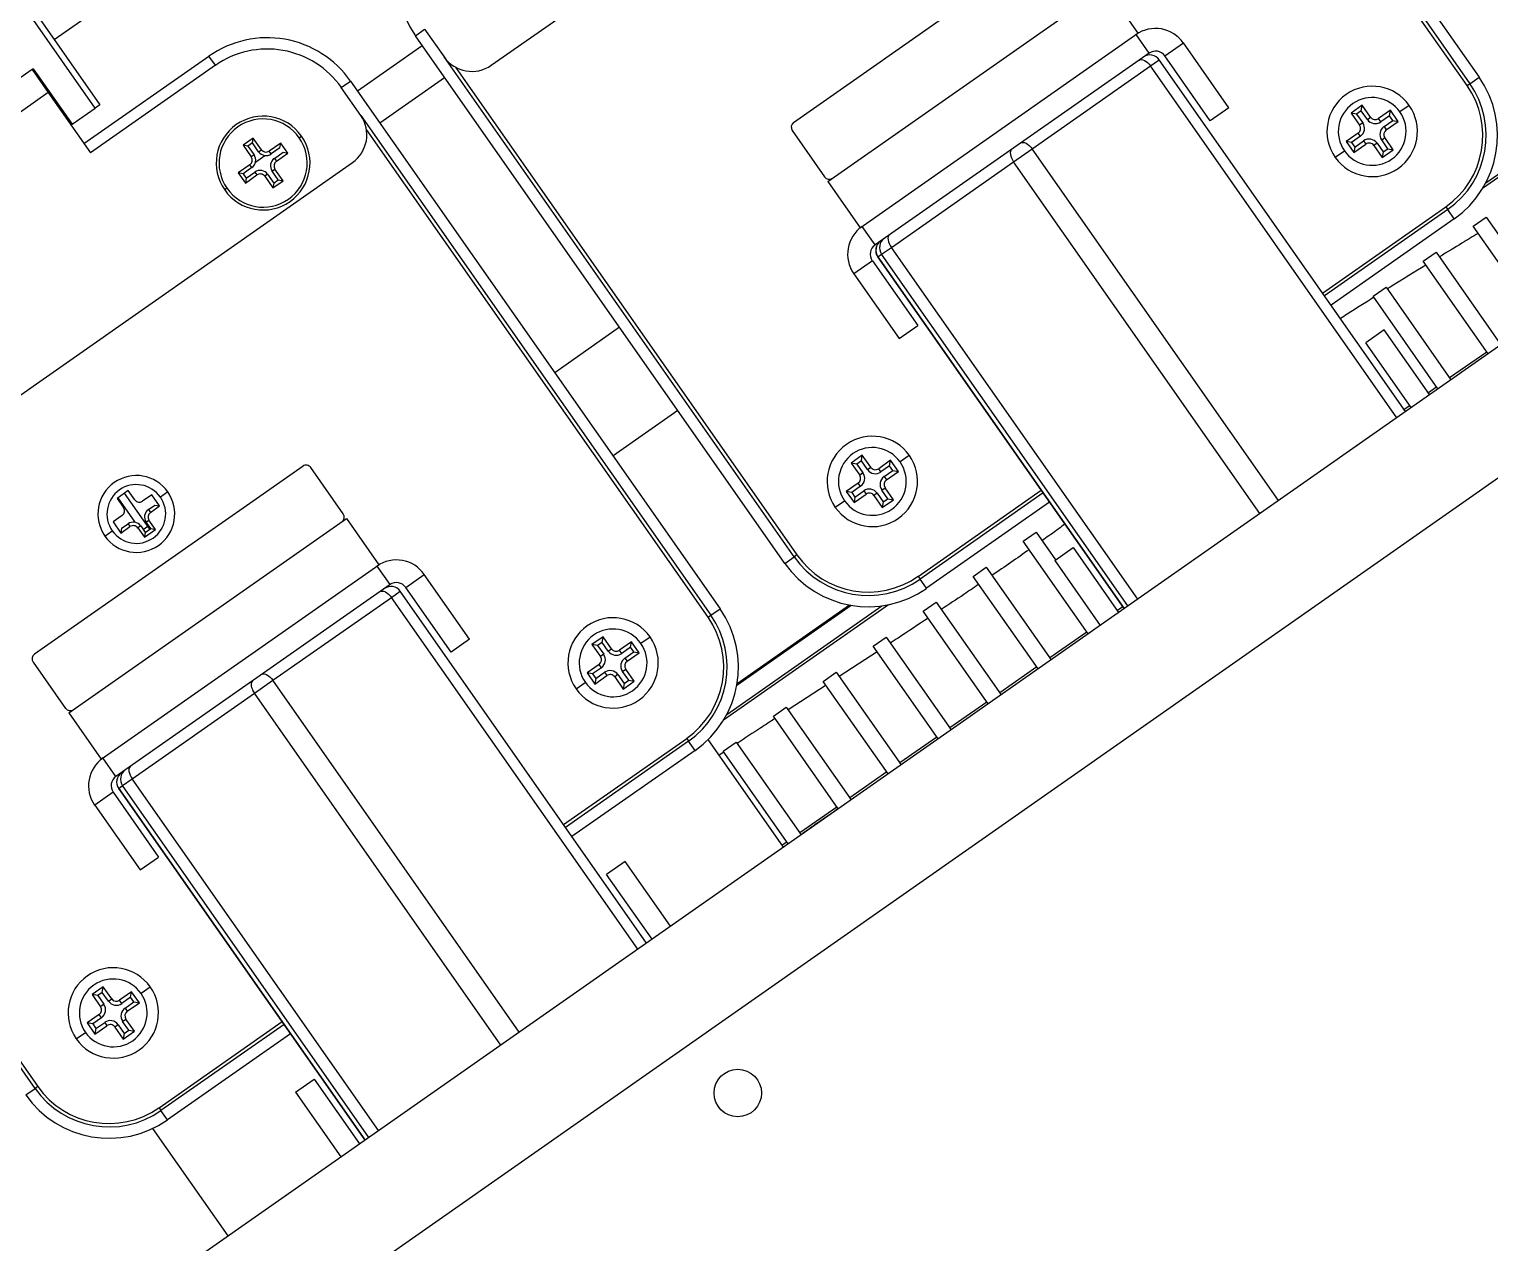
# Model space of a CAD drawing. Header units: millimetres. Extents: x 152904052 to 153933663, y 538271515 to 539240469.
# Drawn here: x 153347489.8 to 153347619, y 538942916.4 to 538943023.8 of the extents above; entities that cross this region are included whole.
import ezdxf

# ---------------------------------------------------------------- set-up
doc = ezdxf.new("R2010")
doc.units = ezdxf.units.MM
doc.layers.add('POWR', color=5, linetype='Continuous')

msp = doc.modelspace()

# ---------------------------------------------------------------- linework, layer by layer
at = {"layer": 'POWR', "color": 7}
for p, q in [((153347585.4, 538943066.23), (153347618.09, 538943019.54)), ((153347586.3, 538943063.2), (153347617.27, 538943018.96)), ((153347617.03, 538943018.79), (153347586.81, 538943061.95)), ((153347530.68, 538943020.59), (153347585.56, 538943059.02)), ((153347492, 538943022.87), (153347529.49, 538943049.11)), ((153347383.17, 538942818.42), (153347694.89, 538943036.69)), ((153347678.14, 538943036.56), (153347456.97, 538942881.69)), ((153347581.19, 538943032.15), (153347557.43, 538943015.51)), ((153347560.46, 538943010.31), (153347585.04, 538943027.52)), ((153347585.04, 538943027.52), (153347587.9, 538943023.42)), ((153347495.63, 538943016.8), (153347489.73, 538943025.24)), ((153347490.14, 538943025.53), (153347496.04, 538943017.09)), ((153347523.96, 538943023.21), (153347524.78, 538943023.78)), ((153347556.66, 538942976.52), (153347523.96, 538943023.21)), ((153347524.78, 538943023.78), (153347526.5, 538943021.33)), ((153347563.33, 538943006.22), (153347587.9, 538943023.42)), ((153347588.89, 538943021.67), (153347587.74, 538943023.31)), ((153347518.83, 538943018.34), (153347524.57, 538943022.35)), ((153347590.28, 538943021.43), (153347591.92, 538943022.57)), ((153347595.93, 538943016.84), (153347591.92, 538943022.57)), ((153347494.64, 538943013.66), (153347505.7, 538943021.41)), ((153347506.27, 538943020.59), (153347495.21, 538943012.84)), ((153347506.27, 538943020.59), (153347505.7, 538943021.41)), ((153347557.48, 538942977.09), (153347526.5, 538943021.33)), ((153347588.89, 538943021.67), (153347564.64, 538943004.69)), ((153347578.53, 538943013.2), (153347589.01, 538943020.54)), ((153347589.01, 538943020.54), (153347589.79, 538943021.08)), ((153347610.81, 538942989.41), (153347589.01, 538943020.54)), ((153347611.59, 538942989.96), (153347589.79, 538943021.08)), ((153347594.3, 538943015.69), (153347590.28, 538943021.43)), ((153347490.05, 538943020.22), (153347483.49, 538943015.63)), ((153347490.15, 538943020.28), (153347490.05, 538943020.22)), ((153347490.05, 538943020.22), (153347491.48, 538943018.17)), ((153347490.15, 538943020.28), (153347493.59, 538943015.37)), ((153347490.32, 538943020.04), (153347490.22, 538943019.97)), ((153347490.38, 538943019.95), (153347490.32, 538943019.83)), ((153347517.41, 538943018.62), (153347518.23, 538943019.2)), ((153347518.23, 538943019.2), (153347550.92, 538942972.5)), ((153347520.81, 538943015.51), (153347526.54, 538943019.52)), ((153347527.5, 538943020.43), (153347557.72, 538942977.26)), ((153347617.27, 538943018.96), (153347618.09, 538943019.54)), ((153347632.99, 538943019.89), (153347618.4, 538943009.68)), ((153347618.69, 538943010.19), (153347632.41, 538943019.8)), ((153347491.48, 538943018.17), (153347484.93, 538943013.58)), ((153347491.48, 538943018.17), (153347495.21, 538943012.84)), ((153347519.13, 538943016.16), (153347517.41, 538943018.62)), ((153347617.03, 538943018.79), (153347617.27, 538943018.96)), ((153347493.59, 538943015.37), (153347495.63, 538943016.8)), ((153347496.04, 538943017.09), (153347495.63, 538943016.8)), ((153347595.93, 538943016.84), (153347594.3, 538943015.69)), ((153347607.75, 538943017.05), (153347606.76, 538943016.37)), ((153347607.66, 538943016.56), (153347607.25, 538943016.28)), ((153347607.66, 538943016.56), (153347607.75, 538943017.05)), ((153347608.21, 538943015.79), (153347607.66, 538943016.56)), ((153347608.49, 538943015.99), (153347607.75, 538943017.05)), ((153347610.25, 538943016.61), (153347609.19, 538943015.87)), ((153347610.17, 538943016.12), (153347610.25, 538943016.61)), ((153347610.94, 538943015.63), (153347610.25, 538943016.61)), ((153347611.91, 538943017.04), (153347611.09, 538943016.46)), ((153347493.59, 538943015.37), (153347493.49, 538943015.3)), ((153347519.13, 538943016.16), (153347550.1, 538942971.93)), ((153347606.76, 538943016.37), (153347607.51, 538943015.3)), ((153347607.25, 538943016.28), (153347606.76, 538943016.37)), ((153347607.25, 538943016.28), (153347607.8, 538943015.5)), ((153347607.8, 538943015.5), (153347607.51, 538943015.3)), ((153347608.21, 538943015.79), (153347608.49, 538943015.99)), ((153347609.39, 538943015.58), (153347609.19, 538943015.87)), ((153347610.17, 538943016.12), (153347609.39, 538943015.58)), ((153347609.68, 538943015.17), (153347610.45, 538943015.72)), ((153347609.88, 538943014.88), (153347610.94, 538943015.63)), ((153347610.45, 538943015.72), (153347610.17, 538943016.12)), ((153347610.45, 538943015.72), (153347610.94, 538943015.63)), ((153347509.62, 538943014.14), (153347508.72, 538943013.51)), ((153347509.54, 538943013.72), (153347509.62, 538943014.14)), ((153347510.34, 538943013.12), (153347509.62, 538943014.14)), ((153347513.68, 538943014.18), (153347513.89, 538943014.32)), ((153347549.86, 538942971.76), (153347519.64, 538943014.92)), ((153347557.31, 538943014.82), (153347560.18, 538943010.72)), ((153347607.39, 538943014.6), (153347606.32, 538943013.86)), ((153347607.59, 538943014.32), (153347606.81, 538943013.77)), ((153347607.59, 538943014.32), (153347607.39, 538943014.6)), ((153347609.47, 538943013.99), (153347609.75, 538943014.19)), ((153347610.01, 538943013.21), (153347609.47, 538943013.99)), ((153347609.68, 538943015.17), (153347609.88, 538943014.88)), ((153347610.5, 538943013.12), (153347609.75, 538943014.19)), ((153347508.72, 538943013.51), (153347509.44, 538943012.49)), ((153347509.15, 538943013.44), (153347508.72, 538943013.51)), ((153347509.54, 538943013.72), (153347509.15, 538943013.44)), ((153347509.15, 538943013.44), (153347509.69, 538943012.67)), ((153347510.09, 538943012.94), (153347509.54, 538943013.72)), ((153347510.09, 538943012.94), (153347510.34, 538943013.12)), ((153347512.06, 538943013.71), (153347511.03, 538943013)), ((153347511.21, 538943012.75), (153347511.03, 538943013)), ((153347511.98, 538943013.29), (153347511.21, 538943012.75)), ((153347511.49, 538943012.35), (153347512.26, 538943012.89)), ((153347511.66, 538943012.1), (153347512.69, 538943012.81)), ((153347511.98, 538943013.29), (153347512.06, 538943013.71)), ((153347512.03, 538943013.58), (153347512.11, 538943013.63)), ((153347512.69, 538943012.81), (153347512.06, 538943013.71)), ((153347512.26, 538943012.89), (153347512.69, 538943012.81)), ((153347576.9, 538943012.05), (153347578.53, 538943013.2)), ((153347600.33, 538942982.07), (153347578.53, 538943013.2)), ((153347605.36, 538943012.45), (153347606.17, 538943013.02)), ((153347606.32, 538943013.86), (153347607.01, 538943012.88)), ((153347606.81, 538943013.77), (153347606.32, 538943013.86)), ((153347606.81, 538943013.77), (153347607.1, 538943013.36)), ((153347607.01, 538943012.88), (153347608.08, 538943013.62)), ((153347607.1, 538943013.36), (153347607.01, 538943012.88)), ((153347607.1, 538943013.36), (153347607.87, 538943013.91)), ((153347607.87, 538943013.91), (153347608.08, 538943013.62)), ((153347609.06, 538943013.7), (153347608.77, 538943013.5)), ((153347608.77, 538943013.5), (153347609.52, 538943012.43)), ((153347609.06, 538943013.7), (153347609.6, 538943012.92)), ((153347609.52, 538943012.43), (153347610.5, 538943013.12)), ((153347609.6, 538943012.92), (153347609.52, 538943012.43)), ((153347609.6, 538943012.92), (153347610.01, 538943013.21)), ((153347610.01, 538943013.21), (153347610.5, 538943013.12)), ((153347463.51, 538942973.56), (153347518.39, 538943011.99)), ((153347509.31, 538943011.79), (153347508.29, 538943011.08)), ((153347509.49, 538943011.54), (153347508.72, 538943011)), ((153347509.49, 538943011.54), (153347509.31, 538943011.79)), ((153347509.69, 538943012.67), (153347509.44, 538943012.49)), ((153347509.81, 538943012.02), (153347510.65, 538943012.61)), ((153347511.29, 538943011.22), (153347511.54, 538943011.4)), ((153347511.49, 538943012.35), (153347511.66, 538943012.1)), ((153347512.26, 538943010.38), (153347511.54, 538943011.4)), ((153347566.08, 538943004.48), (153347576.9, 538943012.05)), ((153347598.69, 538942980.93), (153347576.9, 538943012.05)), ((153347508.29, 538943011.08), (153347508.92, 538943010.17)), ((153347508.72, 538943011), (153347508.29, 538943011.08)), ((153347508.72, 538943011), (153347509, 538943010.6)), ((153347508.92, 538943010.17), (153347509.94, 538943010.89)), ((153347509, 538943010.6), (153347508.92, 538943010.17)), ((153347509, 538943010.6), (153347509.77, 538943011.14)), ((153347509.77, 538943011.14), (153347509.94, 538943010.89)), ((153347510.89, 538943010.95), (153347510.64, 538943010.77)), ((153347510.64, 538943010.77), (153347511.36, 538943009.75)), ((153347510.89, 538943010.95), (153347511.43, 538943010.17)), ((153347511.83, 538943010.45), (153347511.29, 538943011.22)), ((153347511.36, 538943009.75), (153347512.26, 538943010.38)), ((153347511.43, 538943010.17), (153347511.36, 538943009.75)), ((153347511.43, 538943010.17), (153347511.83, 538943010.45)), ((153347511.83, 538943010.45), (153347512.26, 538943010.38)), ((153347560.46, 538943010.31), (153347563.33, 538943006.22)), ((153347507.29, 538943009.71), (153347507.09, 538943009.56)), ((153347604.24, 538943000.44), (153347615.14, 538943008.07)), ((153347615.31, 538943007.82), (153347604.42, 538943000.19)), ((153347615.14, 538943008.07), (153347615.31, 538943007.82)), ((153347615.88, 538943007), (153347615.31, 538943007.82)), ((153347564.64, 538943004.69), (153347563.49, 538943006.33)), ((153347615.88, 538943007), (153347604.99, 538942999.38)), ((153347617.56, 538943006.35), (153347618.71, 538943007.15)), ((153347623.3, 538942998.16), (153347617.56, 538943006.35)), ((153347618.71, 538943007.15), (153347624.45, 538942998.96)), ((153347564.89, 538943003.64), (153347565.22, 538943003.88)), ((153347564.89, 538943003.64), (153347586.68, 538942972.52)), ((153347586.68, 538942972.52), (153347564.89, 538943003.64)), ((153347564.89, 538943003.64), (153347564.89, 538943003.64)), ((153347565.22, 538943003.88), (153347566.08, 538943004.48)), ((153347587.02, 538942972.75), (153347565.22, 538943003.88)), ((153347587.88, 538942973.35), (153347566.08, 538943004.48)), ((153347613.14, 538943003.25), (153347614.29, 538943004.05)), ((153347614.29, 538943004.05), (153347620.02, 538942995.86)), ((153347564.4, 538943003.3), (153347562.76, 538943002.15)), ((153347564.4, 538943003.3), (153347568.41, 538942997.57)), ((153347618.88, 538942995.06), (153347613.14, 538943003.25)), ((153347562.76, 538943002.15), (153347566.77, 538942996.42)), ((153347608.72, 538943000.15), (153347609.86, 538943000.96)), ((153347614.45, 538942991.96), (153347608.72, 538943000.15)), ((153347609.86, 538943000.96), (153347615.6, 538942992.76)), ((153347542.03, 538942997.41), (153347536.3, 538942993.39)), ((153347566.77, 538942996.42), (153347568.41, 538942997.57)), ((153347609.7, 538942997.18), (153347608.06, 538942996.03)), ((153347613.71, 538942991.45), (153347609.7, 538942997.18)), ((153347612.08, 538942990.3), (153347608.06, 538942996.03)), ((153347618.76, 538942995.22), (153347615.48, 538942992.93)), ((153347614.34, 538942992.13), (153347613.6, 538942991.61)), ((153347547.19, 538942990.04), (153347541.46, 538942986.02)), ((153347611.96, 538942990.46), (153347611.47, 538942990.12)), ((153347563.51, 538942986.08), (153347562.53, 538942985.39)), ((153347563.43, 538942985.59), (153347563.02, 538942985.31)), ((153347563.43, 538942985.59), (153347563.51, 538942986.08)), ((153347563.97, 538942984.81), (153347563.43, 538942985.59)), ((153347564.26, 538942985.02), (153347563.51, 538942986.08)), ((153347566.02, 538942985.64), (153347564.96, 538942984.89)), ((153347565.93, 538942985.15), (153347566.02, 538942985.64)), ((153347566.71, 538942984.66), (153347566.02, 538942985.64)), ((153347567.67, 538942986.06), (153347566.86, 538942985.49)), ((153347514.02, 538942985.12), (153347490.26, 538942968.48)), ((153347517.58, 538942980.9), (153347514.71, 538942984.99)), ((153347563.02, 538942985.31), (153347562.53, 538942985.39)), ((153347562.53, 538942985.39), (153347563.28, 538942984.33)), ((153347563.02, 538942985.31), (153347563.56, 538942984.53)), ((153347563.56, 538942984.53), (153347563.28, 538942984.33)), ((153347563.97, 538942984.81), (153347564.26, 538942985.02)), ((153347565.16, 538942984.61), (153347564.96, 538942984.89)), ((153347565.93, 538942985.15), (153347565.16, 538942984.61)), ((153347565.44, 538942984.2), (153347566.22, 538942984.74)), ((153347565.64, 538942983.91), (153347566.71, 538942984.66)), ((153347566.22, 538942984.74), (153347565.93, 538942985.15)), ((153347566.22, 538942984.74), (153347566.71, 538942984.66)), ((153347498.56, 538942982.96), (153347497.57, 538942982.27)), ((153347499.13, 538942982.14), (153347498.56, 538942982.96)), ((153347563.15, 538942983.63), (153347562.09, 538942982.89)), ((153347563.35, 538942983.34), (153347562.58, 538942982.8)), ((153347563.35, 538942983.34), (153347563.15, 538942983.63)), ((153347565.23, 538942983.01), (153347565.52, 538942983.21)), ((153347565.78, 538942982.24), (153347565.23, 538942983.01)), ((153347565.44, 538942984.2), (153347565.64, 538942983.91)), ((153347566.27, 538942982.15), (153347565.52, 538942983.21)), ((153347568.45, 538942975.37), (153347579.34, 538942983)), ((153347497.57, 538942982.27), (153347498.15, 538942981.45)), ((153347499.18, 538942980.15), (153347497.66, 538942982.33)), ((153347500.46, 538942979.54), (153347498.23, 538942982.73)), ((153347500.65, 538942982.59), (153347499.83, 538942982.02)), ((153347500.34, 538942981.29), (153347500.91, 538942981.68)), ((153347501.33, 538942981.61), (153347500.65, 538942982.59)), ((153347500.91, 538942981.68), (153347501.33, 538942981.61)), ((153347502.05, 538942982.84), (153347501.4, 538942982.39)), ((153347561.12, 538942981.48), (153347561.94, 538942982.05)), ((153347562.09, 538942982.89), (153347562.78, 538942981.9)), ((153347562.58, 538942982.8), (153347562.09, 538942982.89)), ((153347562.58, 538942982.8), (153347562.86, 538942982.39)), ((153347562.78, 538942981.9), (153347563.84, 538942982.65)), ((153347562.86, 538942982.39), (153347562.78, 538942981.9)), ((153347562.86, 538942982.39), (153347563.64, 538942982.94)), ((153347563.64, 538942982.94), (153347563.84, 538942982.65)), ((153347564.83, 538942982.73), (153347564.54, 538942982.53)), ((153347564.54, 538942982.53), (153347565.28, 538942981.46)), ((153347564.83, 538942982.73), (153347565.37, 538942981.95)), ((153347565.28, 538942981.46), (153347566.27, 538942982.15)), ((153347565.37, 538942981.95), (153347565.28, 538942981.46)), ((153347565.37, 538942981.95), (153347565.78, 538942982.24)), ((153347565.78, 538942982.24), (153347566.27, 538942982.15)), ((153347579.51, 538942982.76), (153347568.62, 538942975.13)), ((153347580.09, 538942981.94), (153347569.19, 538942974.31)), ((153347493.29, 538942963.28), (153347517.87, 538942980.49)), ((153347498.02, 538942980.75), (153347497.21, 538942980.18)), ((153347500.34, 538942981.29), (153347500.51, 538942981.03)), ((153347500.51, 538942981.03), (153347501.33, 538942981.61)), ((153347517.87, 538942980.49), (153347520.73, 538942976.39)), ((153347496.48, 538942978.94), (153347497.14, 538942979.4)), ((153347497.21, 538942980.18), (153347497.89, 538942979.2)), ((153347497.89, 538942979.2), (153347498.71, 538942979.77)), ((153347497.97, 538942979.63), (153347497.89, 538942979.2)), ((153347497.97, 538942979.63), (153347498.54, 538942980.02)), ((153347498.54, 538942980.02), (153347498.71, 538942979.77)), ((153347499.66, 538942979.83), (153347499.41, 538942979.65)), ((153347499.41, 538942979.65), (153347499.98, 538942978.83)), ((153347499.66, 538942979.83), (153347500.06, 538942979.26)), ((153347500.29, 538942979.78), (153347499.89, 538942979.5)), ((153347499.98, 538942978.83), (153347500.97, 538942979.52)), ((153347500.06, 538942979.26), (153347499.98, 538942978.83)), ((153347500.06, 538942979.26), (153347500.54, 538942979.59)), ((153347500.14, 538942980.16), (153347500.39, 538942980.34)), ((153347500.54, 538942979.59), (153347500.14, 538942980.16)), ((153347500.97, 538942979.52), (153347500.39, 538942980.34)), ((153347500.54, 538942979.59), (153347500.97, 538942979.52)), ((153347577.75, 538942978.47), (153347578.9, 538942979.27)), ((153347578.9, 538942979.27), (153347580.62, 538942976.82)), ((153347583.49, 538942970.28), (153347577.75, 538942978.47)), ((153347580.54, 538942976.76), (153347582.18, 538942977.91)), ((153347582.18, 538942977.91), (153347586.19, 538942972.17)), ((153347556.66, 538942976.52), (153347557.48, 538942977.09)), ((153347557.72, 538942977.26), (153347557.48, 538942977.09)), ((153347580.54, 538942976.76), (153347584.55, 538942971.03)), ((153347496.16, 538942959.18), (153347520.73, 538942976.39)), ((153347521.72, 538942974.64), (153347520.57, 538942976.28)), ((153347523.11, 538942974.39), (153347524.75, 538942975.54)), ((153347528.76, 538942969.81), (153347524.75, 538942975.54)), ((153347568.45, 538942975.37), (153347568.62, 538942975.13)), ((153347573.33, 538942975.37), (153347574.48, 538942976.18)), ((153347579.06, 538942967.18), (153347573.33, 538942975.37)), ((153347574.48, 538942976.18), (153347580.21, 538942967.99)), ((153347490.31, 538942930.06), (153347459.33, 538942974.29)), ((153347521.72, 538942974.64), (153347497.47, 538942957.66)), ((153347521.84, 538942973.5), (153347522.62, 538942974.05)), ((153347544.42, 538942942.92), (153347522.62, 538942974.05)), ((153347527.13, 538942968.66), (153347523.11, 538942974.39)), ((153347569.19, 538942974.31), (153347568.62, 538942975.13)), ((153347460.33, 538942973.39), (153347490.55, 538942930.23)), ((153347511.36, 538942966.17), (153347521.84, 538942973.5)), ((153347543.64, 538942942.38), (153347521.84, 538942973.5)), ((153347565.82, 538942972.86), (153347551.23, 538942962.65)), ((153347551.52, 538942963.15), (153347565.24, 538942972.76)), ((153347552.41, 538942965.73), (153347562.52, 538942972.81)), ((153347562.38, 538942972.83), (153347552.43, 538942965.87)), ((153347568.91, 538942972.28), (153347570.05, 538942973.08)), ((153347570.05, 538942973.08), (153347575.79, 538942964.89)), ((153347586.57, 538942972.68), (153347586.08, 538942972.34)), ((153347549.86, 538942971.76), (153347550.1, 538942971.93)), ((153347550.1, 538942971.93), (153347550.92, 538942972.5)), ((153347574.64, 538942964.09), (153347568.91, 538942972.28)), ((153347583.37, 538942970.44), (153347580.1, 538942968.15)), ((153347528.76, 538942969.81), (153347527.13, 538942968.66)), ((153347540.58, 538942970.02), (153347539.59, 538942969.33)), ((153347540.08, 538942969.25), (153347539.59, 538942969.33)), ((153347539.59, 538942969.33), (153347540.34, 538942968.27)), ((153347540.49, 538942969.53), (153347540.08, 538942969.25)), ((153347540.08, 538942969.25), (153347540.63, 538942968.47)), ((153347540.49, 538942969.53), (153347540.58, 538942970.02)), ((153347541.03, 538942968.75), (153347540.49, 538942969.53)), ((153347541.32, 538942968.96), (153347540.58, 538942970.02)), ((153347541.03, 538942968.75), (153347541.32, 538942968.96)), ((153347543.08, 538942969.58), (153347542.02, 538942968.83)), ((153347542.22, 538942968.55), (153347542.02, 538942968.83)), ((153347543, 538942969.09), (153347542.22, 538942968.55)), ((153347543, 538942969.09), (153347543.08, 538942969.58)), ((153347543.28, 538942968.68), (153347543, 538942969.09)), ((153347543.77, 538942968.6), (153347543.08, 538942969.58)), ((153347544.74, 538942970), (153347543.92, 538942969.43)), ((153347564.48, 538942969.18), (153347565.63, 538942969.98)), ((153347570.22, 538942960.99), (153347564.48, 538942969.18)), ((153347565.63, 538942969.98), (153347571.36, 538942961.79)), ((153347490.14, 538942967.79), (153347493, 538942963.69)), ((153347540.22, 538942967.57), (153347539.15, 538942966.83)), ((153347540.42, 538942967.28), (153347540.22, 538942967.57)), ((153347540.63, 538942968.47), (153347540.34, 538942968.27)), ((153347542.51, 538942968.14), (153347543.28, 538942968.68)), ((153347542.51, 538942968.14), (153347542.71, 538942967.85)), ((153347542.71, 538942967.85), (153347543.77, 538942968.6)), ((153347543.28, 538942968.68), (153347543.77, 538942968.6)), ((153347564.82, 538942968.7), (153347561.47, 538942966.51)), ((153347509.73, 538942965.02), (153347511.36, 538942966.17)), ((153347533.16, 538942935.04), (153347511.36, 538942966.17)), ((153347539.15, 538942966.83), (153347539.84, 538942965.84)), ((153347539.64, 538942966.74), (153347539.15, 538942966.83)), ((153347540.42, 538942967.28), (153347539.64, 538942966.74)), ((153347539.64, 538942966.74), (153347539.93, 538942966.33)), ((153347539.84, 538942965.84), (153347540.91, 538942966.59)), ((153347539.93, 538942966.33), (153347539.84, 538942965.84)), ((153347539.93, 538942966.33), (153347540.7, 538942966.88)), ((153347540.7, 538942966.88), (153347540.91, 538942966.59)), ((153347541.89, 538942966.67), (153347541.6, 538942966.47)), ((153347541.6, 538942966.47), (153347542.35, 538942965.4)), ((153347541.89, 538942966.67), (153347542.43, 538942965.89)), ((153347542.3, 538942966.95), (153347542.58, 538942967.15)), ((153347542.84, 538942966.17), (153347542.3, 538942966.95)), ((153347542.43, 538942965.89), (153347542.84, 538942966.17)), ((153347543.33, 538942966.09), (153347542.58, 538942967.15)), ((153347542.84, 538942966.17), (153347543.33, 538942966.09)), ((153347560.06, 538942966.08), (153347561.21, 538942966.89)), ((153347561.21, 538942966.89), (153347566.94, 538942958.69)), ((153347578.95, 538942967.35), (153347575.67, 538942965.05)), ((153347498.91, 538942957.45), (153347509.73, 538942965.02)), ((153347531.52, 538942933.89), (153347509.73, 538942965.02)), ((153347538.19, 538942965.42), (153347539, 538942965.99)), ((153347542.35, 538942965.4), (153347543.33, 538942966.09)), ((153347542.43, 538942965.89), (153347542.35, 538942965.4)), ((153347560.3, 538942965.74), (153347556.95, 538942963.55)), ((153347565.79, 538942957.89), (153347560.06, 538942966.08)), ((153347555.64, 538942962.99), (153347556.78, 538942963.79)), ((153347556.78, 538942963.79), (153347562.52, 538942955.6)), ((153347574.53, 538942964.25), (153347571.25, 538942961.96)), ((153347493.29, 538942963.28), (153347496.16, 538942959.18)), ((153347561.37, 538942954.79), (153347555.64, 538942962.99)), ((153347537.07, 538942953.41), (153347547.97, 538942961.03)), ((153347547.97, 538942961.03), (153347548.14, 538942960.79)), ((153347570.1, 538942961.15), (153347566.83, 538942958.86)), ((153347548.14, 538942960.79), (153347537.25, 538942953.16)), ((153347548.71, 538942959.97), (153347537.82, 538942952.34)), ((153347548.71, 538942959.97), (153347548.14, 538942960.79)), ((153347556.54, 538942951.41), (153347549.87, 538942960.93)), ((153347551.26, 538942959.82), (153347550.84, 538942959.54)), ((153347551.21, 538942959.89), (153347552.36, 538942960.69)), ((153347556.95, 538942951.7), (153347551.21, 538942959.89)), ((153347552.36, 538942960.69), (153347558.09, 538942952.5)), ((153347497.47, 538942957.66), (153347496.32, 538942959.3)), ((153347498.05, 538942956.85), (153347498.91, 538942957.45)), ((153347520.71, 538942926.32), (153347498.91, 538942957.45)), ((153347565.68, 538942958.06), (153347562.4, 538942955.76)), ((153347497.23, 538942956.27), (153347495.59, 538942955.12)), ((153347497.23, 538942956.27), (153347501.24, 538942950.53)), ((153347497.72, 538942956.61), (153347498.05, 538942956.85)), ((153347497.72, 538942956.61), (153347519.51, 538942925.48)), ((153347519.51, 538942925.48), (153347497.72, 538942956.61)), ((153347497.72, 538942956.61), (153347497.72, 538942956.61)), ((153347519.85, 538942925.72), (153347498.05, 538942956.85)), ((153347495.59, 538942955.12), (153347499.6, 538942949.39)), ((153347561.26, 538942954.96), (153347557.98, 538942952.66)), ((153347556.83, 538942951.86), (153347556.42, 538942951.57)), ((153347499.6, 538942949.39), (153347501.24, 538942950.53)), ((153347542.53, 538942950.15), (153347540.89, 538942949)), ((153347546.54, 538942944.41), (153347542.53, 538942950.15)), ((153347544.91, 538942943.26), (153347540.89, 538942949)), ((153347496.34, 538942939.05), (153347495.36, 538942938.36)), ((153347496.26, 538942938.56), (153347496.34, 538942939.05)), ((153347497.09, 538942937.98), (153347496.34, 538942939.05)), ((153347500.5, 538942939.03), (153347499.69, 538942938.46)), ((153347495.36, 538942938.36), (153347496.11, 538942937.29)), ((153347495.85, 538942938.27), (153347495.36, 538942938.36)), ((153347496.26, 538942938.56), (153347495.85, 538942938.27)), ((153347495.85, 538942938.27), (153347496.39, 538942937.5)), ((153347496.8, 538942937.78), (153347496.26, 538942938.56)), ((153347496.8, 538942937.78), (153347497.09, 538942937.98)), ((153347498.85, 538942938.61), (153347497.78, 538942937.86)), ((153347497.99, 538942937.57), (153347497.78, 538942937.86)), ((153347498.76, 538942938.12), (153347497.99, 538942937.57)), ((153347498.76, 538942938.12), (153347498.85, 538942938.61)), ((153347499.05, 538942937.71), (153347498.76, 538942938.12)), ((153347499.54, 538942937.62), (153347498.85, 538942938.61)), ((153347495.98, 538942936.6), (153347494.92, 538942935.85)), ((153347496.18, 538942936.31), (153347495.98, 538942936.6)), ((153347496.39, 538942937.5), (153347496.11, 538942937.29)), ((153347498.27, 538942937.16), (153347499.05, 538942937.71)), ((153347498.27, 538942937.16), (153347498.47, 538942936.88)), ((153347498.47, 538942936.88), (153347499.54, 538942937.62)), ((153347499.05, 538942937.71), (153347499.54, 538942937.62)), ((153347494.92, 538942935.85), (153347495.61, 538942934.87)), ((153347495.41, 538942935.77), (153347494.92, 538942935.85)), ((153347496.18, 538942936.31), (153347495.41, 538942935.77)), ((153347495.41, 538942935.77), (153347495.69, 538942935.36)), ((153347495.61, 538942934.87), (153347496.67, 538942935.61)), ((153347495.69, 538942935.36), (153347495.61, 538942934.87)), ((153347495.69, 538942935.36), (153347496.47, 538942935.9)), ((153347496.47, 538942935.9), (153347496.67, 538942935.61)), ((153347497.66, 538942935.69), (153347497.37, 538942935.49)), ((153347497.37, 538942935.49), (153347498.11, 538942934.43)), ((153347497.66, 538942935.69), (153347498.2, 538942934.92)), ((153347498.06, 538942935.98), (153347498.35, 538942936.18)), ((153347498.61, 538942935.2), (153347498.06, 538942935.98)), ((153347498.2, 538942934.92), (153347498.61, 538942935.2)), ((153347499.1, 538942935.12), (153347498.35, 538942936.18)), ((153347498.61, 538942935.2), (153347499.1, 538942935.12)), ((153347501.28, 538942928.34), (153347512.17, 538942935.97)), ((153347512.34, 538942935.72), (153347501.45, 538942928.09)), ((153347493.95, 538942934.44), (153347494.77, 538942935.02)), ((153347498.11, 538942934.43), (153347499.1, 538942935.12)), ((153347498.2, 538942934.92), (153347498.11, 538942934.43)), ((153347512.91, 538942934.9), (153347502.02, 538942927.28)), ((153347489.49, 538942929.49), (153347490.31, 538942930.06)), ((153347490.55, 538942930.23), (153347490.31, 538942930.06)), ((153347513.37, 538942929.73), (153347515.01, 538942930.87)), ((153347515.01, 538942930.87), (153347519.02, 538942925.14)), ((153347513.37, 538942929.73), (153347517.38, 538942923.99)), ((153347501.28, 538942928.34), (153347501.45, 538942928.09)), ((153347502.02, 538942927.28), (153347501.45, 538942928.09)), ((153347507.39, 538942917), (153347500.72, 538942926.52))]:
    msp.add_line(p, q, dxfattribs=at)
at = {"layer": 'POWR', "color": 7, "flags": 128}
for points in [[(153347588.01, 538943021.06), (153347588.1, 538943021.1), (153347588.22, 538943021.11), (153347588.34, 538943021.08), (153347588.48, 538943021.03), (153347588.62, 538943020.94), (153347588.76, 538943020.83), (153347588.89, 538943020.69), (153347589.01, 538943020.54)], [(153347576.71, 538943013.15), (153347576.65, 538943013.08), (153347576.61, 538943012.98), (153347576.59, 538943012.86), (153347576.61, 538943012.71), (153347576.64, 538943012.56), (153347576.71, 538943012.39), (153347576.79, 538943012.22), (153347576.9, 538943012.05)], [(153347577.53, 538943013.72), (153347577.63, 538943013.76), (153347577.74, 538943013.77), (153347577.87, 538943013.75), (153347578, 538943013.69), (153347578.14, 538943013.61), (153347578.28, 538943013.49), (153347578.41, 538943013.36), (153347578.53, 538943013.2)], [(153347565.9, 538943005.57), (153347565.83, 538943005.51), (153347565.79, 538943005.41), (153347565.78, 538943005.28), (153347565.79, 538943005.14), (153347565.83, 538943004.98), (153347565.89, 538943004.82), (153347565.98, 538943004.65), (153347566.08, 538943004.48)], [(153347520.84, 538942974.02), (153347520.93, 538942974.06), (153347521.05, 538942974.07), (153347521.17, 538942974.05), (153347521.31, 538942973.99), (153347521.45, 538942973.91), (153347521.59, 538942973.79), (153347521.72, 538942973.66), (153347521.84, 538942973.5)], [(153347510.36, 538942966.69), (153347510.46, 538942966.73), (153347510.57, 538942966.74), (153347510.7, 538942966.72), (153347510.83, 538942966.66), (153347510.97, 538942966.57), (153347511.11, 538942966.46), (153347511.24, 538942966.32), (153347511.36, 538942966.17)], [(153347509.54, 538942966.11), (153347509.48, 538942966.04), (153347509.44, 538942965.95), (153347509.42, 538942965.82), (153347509.43, 538942965.68), (153347509.47, 538942965.52), (153347509.54, 538942965.36), (153347509.62, 538942965.19), (153347509.73, 538942965.02)], [(153347498.73, 538942958.54), (153347498.66, 538942958.47), (153347498.62, 538942958.37), (153347498.61, 538942958.25), (153347498.62, 538942958.11), (153347498.66, 538942957.95), (153347498.72, 538942957.78), (153347498.81, 538942957.61), (153347498.91, 538942957.45)]]:
    msp.add_lwpolyline(points, dxfattribs=at)
at = {"layer": 'POWR', "color": 7}
msp.add_circle((153347552.49, 538942929.65), 2.1, dxfattribs=at)
for centre, radius, start, end in [((153347531.34, 538943028.37), 9, 125, 215), ((153347510.86, 538943014.03), 9, 35, 125), ((153347589.46, 538943020.85), 3, 35, 125), ((153347510.86, 538943014.03), 8, 35, 125), ((153347589.46, 538943020.85), 1, 35, 125), ((153347528.96, 538943023.05), 3, 215, 305), ((153347588.97, 538943020.51), 1, 35, 125), ((153347610.72, 538943014.38), 9, 305, 35), ((153347608.63, 538943014.74), 4, 35, 215), ((153347610.72, 538943014.38), 7.7, 305, 35), ((153347610.72, 538943014.38), 8, 305, 35), ((153347608.63, 538943014.74), 4, 215, 35), ((153347608.63, 538943014.74), 3, 35, 215), ((153347510.49, 538943011.94), 4.15, 35, 215), ((153347510.49, 538943011.94), 3.9, 35, 215), ((153347516.67, 538943014.44), 3, 305, 35), ((153347557.72, 538943015.11), 0.5, 125, 215), ((153347608.63, 538943014.74), 3, 215, 35), ((153347607.1, 538943015.01), 0.5, 305, 35), ((153347607.1, 538943015.01), 0.851, 305, 35), ((153347608.9, 538943016.28), 0.851, 215, 305), ((153347608.9, 538943016.28), 0.5, 215, 305), ((153347510.49, 538943011.94), 4.15, 215, 35), ((153347510.49, 538943011.94), 3.9, 215, 35), ((153347608.36, 538943013.21), 0.851, 35, 125), ((153347610.16, 538943014.47), 0.851, 125, 215), ((153347610.16, 538943014.47), 0.5, 125, 215), ((153347510.75, 538943013.41), 0.807, 215, 305), ((153347510.75, 538943013.41), 0.5, 215, 305), ((153347608.36, 538943013.21), 0.5, 35, 125), ((153347509.03, 538943012.2), 0.5, 305, 35), ((153347509.03, 538943012.2), 0.807, 305, 35), ((153347511.95, 538943011.69), 0.807, 125, 215), ((153347511.95, 538943011.69), 0.5, 125, 215), ((153347510.23, 538943010.48), 0.807, 35, 125), ((153347510.23, 538943010.48), 0.5, 35, 125), ((153347560.59, 538943011.01), 0.5, 215, 305), ((153347565.21, 538943003.87), 3, 125, 215), ((153347565.7, 538943004.22), 1, 125, 215), ((153347565.71, 538943004.22), 1, 125.0109, 215.0109), ((153347566.04, 538943004.46), 1, 125.0109, 215.0109), ((153347565.21, 538943003.87), 1, 125, 215), ((153347564.4, 538942983.77), 4, 35, 215), ((153347564.4, 538942983.77), 4, 215, 35), ((153347564.4, 538942983.77), 3, 35, 215), ((153347499.27, 538942980.89), 3.4, 35, 215), ((153347514.3, 538942984.71), 0.5, 35, 125), ((153347564.4, 538942983.77), 3, 215, 35), ((153347562.87, 538942984.04), 0.5, 305, 35), ((153347562.87, 538942984.04), 0.851, 305, 35), ((153347564.67, 538942985.3), 0.851, 215, 305), ((153347564.67, 538942985.3), 0.5, 215, 305), ((153347499.27, 538942980.89), 2.6, 35, 215), ((153347564.13, 538942982.24), 0.851, 35, 125), ((153347565.93, 538942983.5), 0.851, 125, 215), ((153347565.93, 538942983.5), 0.5, 125, 215), ((153347499.27, 538942980.89), 3.4, 215, 35), ((153347499.27, 538942980.89), 2.6, 215, 35), ((153347499.54, 538942982.43), 0.5, 215, 305), ((153347564.13, 538942982.24), 0.5, 35, 125), ((153347497.74, 538942981.16), 0.5, 305, 35), ((153347500.8, 538942980.62), 0.807, 125, 215), ((153347500.8, 538942980.62), 0.5, 125, 215), ((153347517.17, 538942980.61), 0.5, 305, 35), ((153347499, 538942979.36), 0.807, 35, 125), ((153347499, 538942979.36), 0.5, 35, 125), ((153347522.29, 538942973.82), 3, 35, 125), ((153347564.03, 538942981.68), 9, 215, 305), ((153347564.03, 538942981.68), 8, 215, 305), ((153347564.03, 538942981.68), 7.7, 215, 305), ((153347521.8, 538942973.48), 1, 35, 125), ((153347522.29, 538942973.82), 1, 35, 125), ((153347541.46, 538942967.71), 4, 35, 215), ((153347543.55, 538942967.34), 7.7, 305, 35), ((153347543.55, 538942967.34), 8, 305, 35), ((153347543.55, 538942967.34), 9, 305, 35), ((153347541.46, 538942967.71), 3, 35, 215), ((153347541.46, 538942967.71), 4, 215, 35), ((153347541.46, 538942967.71), 3, 215, 35), ((153347541.73, 538942969.24), 0.851, 215, 305), ((153347541.73, 538942969.24), 0.5, 215, 305), ((153347490.55, 538942968.07), 0.5, 125, 215), ((153347539.93, 538942967.98), 0.5, 305, 35), ((153347539.93, 538942967.98), 0.851, 305, 35), ((153347542.99, 538942967.44), 0.851, 125, 215), ((153347542.99, 538942967.44), 0.5, 125, 215), ((153347541.19, 538942966.18), 0.851, 35, 125), ((153347541.19, 538942966.18), 0.5, 35, 125), ((153347493.41, 538942963.98), 0.5, 215, 305), ((153347498.04, 538942956.84), 3, 125, 215), ((153347498.04, 538942956.84), 1, 125, 215), ((153347498.53, 538942957.18), 1, 125, 215), ((153347498.53, 538942957.18), 1, 125.0109, 215.0109), ((153347498.87, 538942957.42), 1, 125.0109, 215.0109), ((153347497.23, 538942936.74), 4, 35, 215), ((153347497.23, 538942936.74), 4, 215, 35), ((153347497.23, 538942936.74), 3, 35, 215), ((153347497.23, 538942936.74), 3, 215, 35), ((153347497.5, 538942938.27), 0.851, 215, 305), ((153347497.5, 538942938.27), 0.5, 215, 305), ((153347495.7, 538942937.01), 0.5, 305, 35), ((153347495.7, 538942937.01), 0.851, 305, 35), ((153347498.76, 538942936.47), 0.851, 125, 215), ((153347498.76, 538942936.47), 0.5, 125, 215), ((153347496.96, 538942935.21), 0.851, 35, 125), ((153347496.96, 538942935.21), 0.5, 35, 125), ((153347496.86, 538942934.65), 8, 215, 305), ((153347496.86, 538942934.65), 7.7, 215, 305), ((153347496.86, 538942934.65), 9, 215, 305)]:
    msp.add_arc(centre, radius, start, end, dxfattribs=at)
for points, knots in [([(153347618, 538943005.72), (153347617.55, 538943005.44), (153347616.56, 538943004.84), (153347615.27, 538943004.06), (153347614.58, 538943003.64)], [0, 0, 0, 0, 0.460782, 1, 1, 1, 1]), ([(153347613.38, 538943002.91), (153347612.38, 538943002.3), (153347611.31, 538943001.65), (153347610.05, 538943000.86), (153347609.97, 538943000.8)], [0, 0, 0, 0, 0.932568, 1, 1, 1, 1]), ([(153347608.78, 538943000.06), (153347608.02, 538942999.58), (153347607.08, 538942998.99), (153347606.03, 538942998.31), (153347605.83, 538942998.18)], [0, 0, 0, 0, 0.807737, 1, 1, 1, 1]), ([(153347581.44, 538942980), (153347581.17, 538942979.79), (153347580.53, 538942979.31), (153347579.83, 538942978.82), (153347579.42, 538942978.54)], [0, 0, 0, 0, 0.419591, 1, 1, 1, 1]), ([(153347578.27, 538942977.73), (153347577.74, 538942977.35), (153347576.68, 538942976.6), (153347575.55, 538942975.83), (153347574.98, 538942975.45)], [0, 0, 0, 0, 0.503739, 1, 1, 1, 1]), ([(153347573.82, 538942974.67), (153347573.38, 538942974.37), (153347572.31, 538942973.63), (153347571.17, 538942972.89), (153347570.5, 538942972.44)], [0, 0, 0, 0, 0.408579, 1, 1, 1, 1]), ([(153347569.33, 538942971.67), (153347568.45, 538942971.09), (153347567.36, 538942970.36), (153347566.22, 538942969.61), (153347565.99, 538942969.46)], [0, 0, 0, 0, 0.79895, 1, 1, 1, 1]), ([(153347555.78, 538942962.78), (153347555.36, 538942962.51), (153347554.25, 538942961.78), (153347553.13, 538942961.05), (153347552.43, 538942960.59)], [0, 0, 0, 0, 0.373568, 1, 1, 1, 1]), ([(153347558.08, 538942952.52), (153347558.36, 538942952.73), (153347559.02, 538942953.2), (153347559.92, 538942953.83), (153347560.61, 538942954.3), (153347560.94, 538942954.52), (153347561.04, 538942954.59), (153347561.07, 538942954.61), (153347561.08, 538942954.62)], [0, 0, 0, 0, 0.286105, 0.661036, 0.899005, 0.966626, 0.987595, 1, 1, 1, 1]), ([(153347561.08, 538942954.62), (153347561.16, 538942954.69), (153347561.25, 538942954.75), (153347561.34, 538942954.81), (153347561.35, 538942954.82), (153347561.35, 538942954.82)], [0, 0, 0, 0, 0.905989, 0.983144, 1, 1, 1, 1])]:
    msp.add_open_spline(points, degree=3, knots=knots, dxfattribs=at)

doc.saveas('drawing.dxf')
